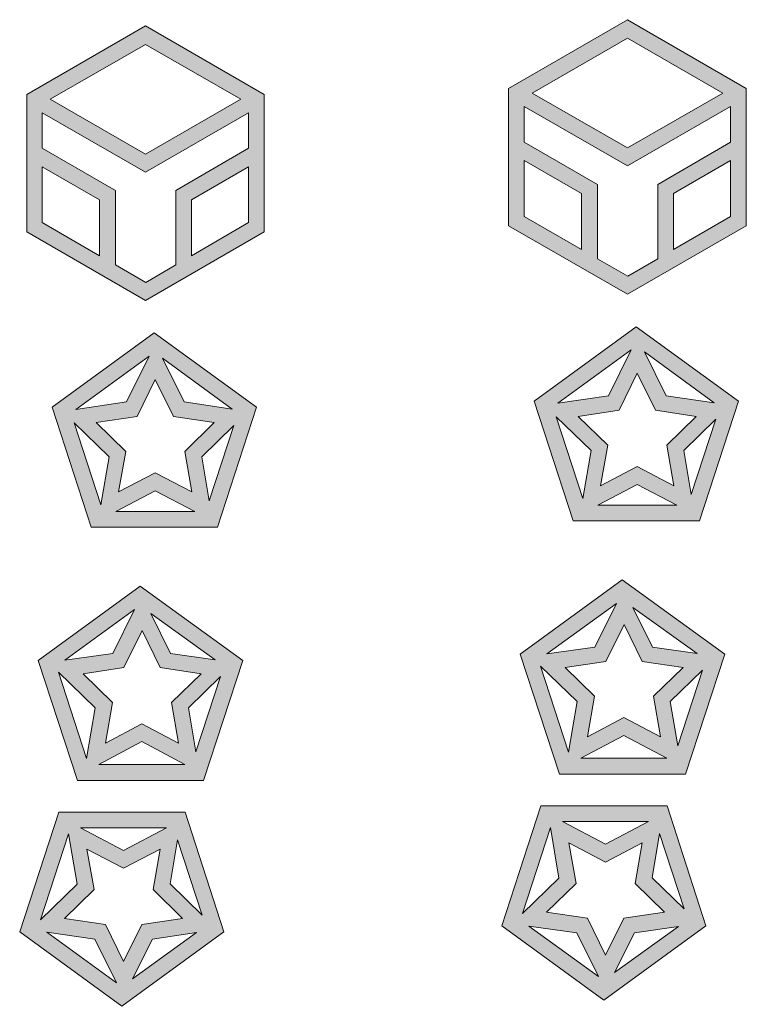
# Model space of a CAD drawing. Header units: millimetres. Extents: x -141 to 330, y -120 to 328.
# Drawn here: x -131 to -58.9, y -118.6 to -20.7 of the extents above; entities that cross this region are included whole.
import ezdxf

# ---------------------------------------------------------------- set-up
doc = ezdxf.new("R2010")
doc.units = ezdxf.units.MM
doc.header["$MEASUREMENT"] = 0
doc.layers.add('Layer 1', color=7, linetype='Continuous', lineweight=0)

msp = doc.modelspace()

# ---------------------------------------------------------------- hatches: boundary and pattern name
at = {"layer": 'Layer 1', "true_color": 0x231f20, "transparency": 33554687}
h = msp.add_hatch(color=250, dxfattribs=at)
h.dxf.hatch_style = 2
edge = h.paths.add_edge_path()
edge.add_spline(control_points=[(-113.982, -44.132), (-113.982, -44.132), (-113.982, -38.594), (-113.982, -38.594), (-113.982, -38.594), (-108.303, -35.313), (-108.303, -35.313), (-108.303, -35.313), (-108.303, -40.852), (-108.303, -40.852), (-108.303, -40.852), (-113.982, -44.132), (-113.982, -44.132)], knot_values=[0, 0, 0, 0, 1, 1, 1, 2, 2, 2, 3, 3, 3, 4, 4, 4, 4], degree=3, periodic=0)
edge = h.paths.add_edge_path()
edge.add_spline(control_points=[(-121.497, -45.05), (-121.497, -45.05), (-121.497, -37.677), (-121.497, -37.677), (-121.497, -37.677), (-128.764, -33.479), (-128.764, -33.479), (-128.764, -33.479), (-128.764, -29.951), (-128.764, -29.951), (-128.764, -29.951), (-118.533, -35.842), (-118.533, -35.842), (-118.533, -35.842), (-108.303, -29.951), (-108.303, -29.951), (-108.303, -29.951), (-108.303, -33.479), (-108.303, -33.479), (-108.303, -33.479), (-115.535, -37.677), (-115.535, -37.677), (-115.535, -37.677), (-115.535, -45.05), (-115.535, -45.05), (-115.535, -45.05), (-118.498, -46.778), (-118.498, -46.778), (-118.498, -46.778), (-121.497, -45.05), (-121.497, -45.05)], knot_values=[0, 0, 0, 0, 1, 1, 1, 2, 2, 2, 3, 3, 3, 4, 4, 4, 5, 5, 5, 6, 6, 6, 7, 7, 7, 8, 8, 8, 9, 9, 9, 10, 10, 10, 10], degree=3, periodic=0)
edge = h.paths.add_edge_path()
edge.add_spline(control_points=[(-128.764, -35.313), (-128.764, -35.313), (-123.084, -38.594), (-123.084, -38.594), (-123.084, -38.594), (-123.084, -44.132), (-123.084, -44.132), (-123.084, -44.132), (-128.764, -40.852), (-128.764, -40.852), (-128.764, -40.852), (-128.764, -35.313), (-128.764, -35.313)], knot_values=[0, 0, 0, 0, 1, 1, 1, 2, 2, 2, 3, 3, 3, 4, 4, 4, 4], degree=3, periodic=0)
edge = h.paths.add_edge_path()
edge.add_spline(control_points=[(-109.079, -28.61), (-109.079, -28.61), (-118.533, -34.043), (-118.533, -34.043), (-118.533, -34.043), (-127.988, -28.61), (-127.988, -28.61), (-127.988, -28.61), (-118.533, -23.177), (-118.533, -23.177), (-118.533, -23.177), (-109.079, -28.61), (-109.079, -28.61)], knot_values=[0, 0, 0, 0, 1, 1, 1, 2, 2, 2, 3, 3, 3, 4, 4, 4, 4], degree=3, periodic=0)
edge = h.paths.add_edge_path()
edge.add_spline(control_points=[(-118.533, -21.343), (-118.533, -21.343), (-130.316, -28.152), (-130.316, -28.152), (-130.316, -28.152), (-130.316, -41.769), (-130.316, -41.769), (-130.316, -41.769), (-118.533, -48.577), (-118.533, -48.577), (-118.533, -48.577), (-106.751, -41.769), (-106.751, -41.769), (-106.751, -41.769), (-106.751, -28.152), (-106.751, -28.152), (-106.751, -28.152), (-118.533, -21.343), (-118.533, -21.343)], knot_values=[0, 0, 0, 0, 1, 1, 1, 2, 2, 2, 3, 3, 3, 4, 4, 4, 5, 5, 5, 6, 6, 6, 6], degree=3, periodic=0)
h = msp.add_hatch(color=250, dxfattribs=at)
h.dxf.hatch_style = 2
edge = h.paths.add_edge_path()
edge.add_spline(control_points=[(-66.181, -43.515), (-66.181, -43.515), (-66.181, -37.976), (-66.181, -37.976), (-66.181, -37.976), (-60.501, -34.696), (-60.501, -34.696), (-60.501, -34.696), (-60.501, -40.234), (-60.501, -40.234), (-60.501, -40.234), (-66.181, -43.515), (-66.181, -43.515)], knot_values=[0, 0, 0, 0, 1, 1, 1, 2, 2, 2, 3, 3, 3, 4, 4, 4, 4], degree=3, periodic=0)
edge = h.paths.add_edge_path()
edge.add_spline(control_points=[(-73.695, -44.432), (-73.695, -44.432), (-73.695, -37.059), (-73.695, -37.059), (-73.695, -37.059), (-80.962, -32.861), (-80.962, -32.861), (-80.962, -32.861), (-80.962, -29.333), (-80.962, -29.333), (-80.962, -29.333), (-70.732, -35.225), (-70.732, -35.225), (-70.732, -35.225), (-60.501, -29.333), (-60.501, -29.333), (-60.501, -29.333), (-60.501, -32.861), (-60.501, -32.861), (-60.501, -32.861), (-67.733, -37.059), (-67.733, -37.059), (-67.733, -37.059), (-67.733, -44.432), (-67.733, -44.432), (-67.733, -44.432), (-70.697, -46.161), (-70.697, -46.161), (-70.697, -46.161), (-73.695, -44.432), (-73.695, -44.432)], knot_values=[0, 0, 0, 0, 1, 1, 1, 2, 2, 2, 3, 3, 3, 4, 4, 4, 5, 5, 5, 6, 6, 6, 7, 7, 7, 8, 8, 8, 9, 9, 9, 10, 10, 10, 10], degree=3, periodic=0)
edge = h.paths.add_edge_path()
edge.add_spline(control_points=[(-80.962, -34.696), (-80.962, -34.696), (-75.283, -37.976), (-75.283, -37.976), (-75.283, -37.976), (-75.283, -43.515), (-75.283, -43.515), (-75.283, -43.515), (-80.962, -40.234), (-80.962, -40.234), (-80.962, -40.234), (-80.962, -34.696), (-80.962, -34.696)], knot_values=[0, 0, 0, 0, 1, 1, 1, 2, 2, 2, 3, 3, 3, 4, 4, 4, 4], degree=3, periodic=0)
edge = h.paths.add_edge_path()
edge.add_spline(control_points=[(-61.277, -27.993), (-61.277, -27.993), (-70.732, -33.426), (-70.732, -33.426), (-70.732, -33.426), (-80.186, -27.993), (-80.186, -27.993), (-80.186, -27.993), (-70.732, -22.56), (-70.732, -22.56), (-70.732, -22.56), (-61.277, -27.993), (-61.277, -27.993)], knot_values=[0, 0, 0, 0, 1, 1, 1, 2, 2, 2, 3, 3, 3, 4, 4, 4, 4], degree=3, periodic=0)
edge = h.paths.add_edge_path()
edge.add_spline(control_points=[(-70.732, -20.726), (-70.732, -20.726), (-82.515, -27.534), (-82.515, -27.534), (-82.515, -27.534), (-82.515, -41.151), (-82.515, -41.151), (-82.515, -41.151), (-70.732, -47.96), (-70.732, -47.96), (-70.732, -47.96), (-58.949, -41.151), (-58.949, -41.151), (-58.949, -41.151), (-58.949, -27.534), (-58.949, -27.534), (-58.949, -27.534), (-70.732, -20.726), (-70.732, -20.726)], knot_values=[0, 0, 0, 0, 1, 1, 1, 2, 2, 2, 3, 3, 3, 4, 4, 4, 5, 5, 5, 6, 6, 6, 6], degree=3, periodic=0)
h = msp.add_hatch(color=250, dxfattribs=at)
h.dxf.hatch_style = 2
edge = h.paths.add_edge_path()
edge.add_spline(control_points=[(-112.201, -68.439), (-112.201, -68.439), (-112.942, -64.064), (-112.942, -64.064), (-112.942, -64.064), (-109.767, -60.96), (-109.767, -60.96), (-109.767, -60.96), (-112.201, -68.439), (-112.201, -68.439)], knot_values=[0, 0, 0, 0, 1, 1, 1, 2, 2, 2, 3, 3, 3, 3], degree=3, periodic=0)
edge = h.paths.add_edge_path()
edge.add_spline(control_points=[(-125.606, -60.713), (-125.606, -60.713), (-122.149, -64.064), (-122.149, -64.064), (-122.149, -64.064), (-122.961, -68.827), (-122.961, -68.827), (-122.961, -68.827), (-125.606, -60.713), (-125.606, -60.713)], knot_values=[0, 0, 0, 0, 1, 1, 1, 2, 2, 2, 3, 3, 3, 3], degree=3, periodic=0)
edge = h.paths.add_edge_path()
edge.add_spline(control_points=[(-114.706, -58.632), (-114.706, -58.632), (-116.858, -54.292), (-116.858, -54.292), (-116.858, -54.292), (-109.943, -59.337), (-109.943, -59.337), (-109.943, -59.337), (-114.706, -58.632), (-114.706, -58.632)], knot_values=[0, 0, 0, 0, 1, 1, 1, 2, 2, 2, 3, 3, 3, 3], degree=3, periodic=0)
edge = h.paths.add_edge_path()
edge.add_spline(control_points=[(-125.43, -59.372), (-125.43, -59.372), (-118.163, -54.081), (-118.163, -54.081), (-118.163, -54.081), (-120.421, -58.632), (-120.421, -58.632), (-120.421, -58.632), (-125.43, -59.372), (-125.43, -59.372)], knot_values=[0, 0, 0, 0, 1, 1, 1, 2, 2, 2, 3, 3, 3, 3], degree=3, periodic=0)
edge = h.paths.add_edge_path()
edge.add_spline(control_points=[(-113.647, -69.497), (-113.647, -69.497), (-121.479, -69.497), (-121.479, -69.497), (-121.479, -69.497), (-117.563, -67.451), (-117.563, -67.451), (-117.563, -67.451), (-113.647, -69.497), (-113.647, -69.497)], knot_values=[0, 0, 0, 0, 1, 1, 1, 2, 2, 2, 3, 3, 3, 3], degree=3, periodic=0)
edge = h.paths.add_edge_path()
edge.add_spline(control_points=[(-113.93, -67.557), (-113.93, -67.557), (-117.563, -65.652), (-117.563, -65.652), (-117.563, -65.652), (-121.197, -67.557), (-121.197, -67.557), (-121.197, -67.557), (-120.491, -63.535), (-120.491, -63.535), (-120.491, -63.535), (-123.419, -60.678), (-123.419, -60.678), (-123.419, -60.678), (-119.362, -60.078), (-119.362, -60.078), (-119.362, -60.078), (-117.563, -56.409), (-117.563, -56.409), (-117.563, -56.409), (-115.764, -60.078), (-115.764, -60.078), (-115.764, -60.078), (-111.707, -60.678), (-111.707, -60.678), (-111.707, -60.678), (-114.635, -63.535), (-114.635, -63.535), (-114.635, -63.535), (-113.93, -67.557), (-113.93, -67.557)], knot_values=[0, 0, 0, 0, 1, 1, 1, 2, 2, 2, 3, 3, 3, 4, 4, 4, 5, 5, 5, 6, 6, 6, 7, 7, 7, 8, 8, 8, 9, 9, 9, 10, 10, 10, 10], degree=3, periodic=0)
edge = h.paths.add_edge_path()
edge.add_spline(control_points=[(-117.669, -51.788), (-117.669, -51.788), (-127.794, -59.161), (-127.794, -59.161), (-127.794, -59.161), (-123.913, -71.049), (-123.913, -71.049), (-123.913, -71.049), (-111.39, -71.049), (-111.39, -71.049), (-111.39, -71.049), (-107.509, -59.161), (-107.509, -59.161), (-107.509, -59.161), (-117.669, -51.788), (-117.669, -51.788)], knot_values=[0, 0, 0, 0, 1, 1, 1, 2, 2, 2, 3, 3, 3, 4, 4, 4, 5, 5, 5, 5], degree=3, periodic=0)
h = msp.add_hatch(color=250, dxfattribs=at)
h.dxf.hatch_style = 2
edge = h.paths.add_edge_path()
edge.add_spline(control_points=[(-64.4, -67.821), (-64.4, -67.821), (-65.14, -63.447), (-65.14, -63.447), (-65.14, -63.447), (-61.965, -60.343), (-61.965, -60.343), (-61.965, -60.343), (-64.4, -67.821), (-64.4, -67.821)], knot_values=[0, 0, 0, 0, 1, 1, 1, 2, 2, 2, 3, 3, 3, 3], degree=3, periodic=0)
edge = h.paths.add_edge_path()
edge.add_spline(control_points=[(-77.805, -60.096), (-77.805, -60.096), (-74.348, -63.447), (-74.348, -63.447), (-74.348, -63.447), (-75.159, -68.21), (-75.159, -68.21), (-75.159, -68.21), (-77.805, -60.096), (-77.805, -60.096)], knot_values=[0, 0, 0, 0, 1, 1, 1, 2, 2, 2, 3, 3, 3, 3], degree=3, periodic=0)
edge = h.paths.add_edge_path()
edge.add_spline(control_points=[(-66.904, -58.014), (-66.904, -58.014), (-69.056, -53.675), (-69.056, -53.675), (-69.056, -53.675), (-62.142, -58.72), (-62.142, -58.72), (-62.142, -58.72), (-66.904, -58.014), (-66.904, -58.014)], knot_values=[0, 0, 0, 0, 1, 1, 1, 2, 2, 2, 3, 3, 3, 3], degree=3, periodic=0)
edge = h.paths.add_edge_path()
edge.add_spline(control_points=[(-77.629, -58.755), (-77.629, -58.755), (-70.361, -53.463), (-70.361, -53.463), (-70.361, -53.463), (-72.619, -58.014), (-72.619, -58.014), (-72.619, -58.014), (-77.629, -58.755), (-77.629, -58.755)], knot_values=[0, 0, 0, 0, 1, 1, 1, 2, 2, 2, 3, 3, 3, 3], degree=3, periodic=0)
edge = h.paths.add_edge_path()
edge.add_spline(control_points=[(-65.846, -68.88), (-65.846, -68.88), (-73.678, -68.88), (-73.678, -68.88), (-73.678, -68.88), (-69.762, -66.834), (-69.762, -66.834), (-69.762, -66.834), (-65.846, -68.88), (-65.846, -68.88)], knot_values=[0, 0, 0, 0, 1, 1, 1, 2, 2, 2, 3, 3, 3, 3], degree=3, periodic=0)
edge = h.paths.add_edge_path()
edge.add_spline(control_points=[(-66.128, -66.94), (-66.128, -66.94), (-69.762, -65.035), (-69.762, -65.035), (-69.762, -65.035), (-73.395, -66.94), (-73.395, -66.94), (-73.395, -66.94), (-72.69, -62.918), (-72.69, -62.918), (-72.69, -62.918), (-75.618, -60.06), (-75.618, -60.06), (-75.618, -60.06), (-71.561, -59.461), (-71.561, -59.461), (-71.561, -59.461), (-69.762, -55.792), (-69.762, -55.792), (-69.762, -55.792), (-67.963, -59.461), (-67.963, -59.461), (-67.963, -59.461), (-63.906, -60.06), (-63.906, -60.06), (-63.906, -60.06), (-66.834, -62.918), (-66.834, -62.918), (-66.834, -62.918), (-66.128, -66.94), (-66.128, -66.94)], knot_values=[0, 0, 0, 0, 1, 1, 1, 2, 2, 2, 3, 3, 3, 4, 4, 4, 5, 5, 5, 6, 6, 6, 7, 7, 7, 8, 8, 8, 9, 9, 9, 10, 10, 10, 10], degree=3, periodic=0)
edge = h.paths.add_edge_path()
edge.add_spline(control_points=[(-69.868, -51.17), (-69.868, -51.17), (-79.992, -58.543), (-79.992, -58.543), (-79.992, -58.543), (-76.112, -70.432), (-76.112, -70.432), (-76.112, -70.432), (-63.588, -70.432), (-63.588, -70.432), (-63.588, -70.432), (-59.708, -58.543), (-59.708, -58.543), (-59.708, -58.543), (-69.868, -51.17), (-69.868, -51.17)], knot_values=[0, 0, 0, 0, 1, 1, 1, 2, 2, 2, 3, 3, 3, 4, 4, 4, 5, 5, 5, 5], degree=3, periodic=0)
h = msp.add_hatch(color=250, dxfattribs=at)
h.dxf.hatch_style = 2
edge = h.paths.add_edge_path()
edge.add_spline(control_points=[(-65.74, -92.728), (-65.74, -92.728), (-66.481, -88.353), (-66.481, -88.353), (-66.481, -88.353), (-63.306, -85.249), (-63.306, -85.249), (-63.306, -85.249), (-65.74, -92.728), (-65.74, -92.728)], knot_values=[0, 0, 0, 0, 1, 1, 1, 2, 2, 2, 3, 3, 3, 3], degree=3, periodic=0)
edge = h.paths.add_edge_path()
edge.add_spline(control_points=[(-79.357, -84.825), (-79.357, -84.825), (-75.724, -88.353), (-75.724, -88.353), (-75.724, -88.353), (-76.57, -93.363), (-76.57, -93.363), (-76.57, -93.363), (-79.357, -84.825), (-79.357, -84.825)], knot_values=[0, 0, 0, 0, 1, 1, 1, 2, 2, 2, 3, 3, 3, 3], degree=3, periodic=0)
edge = h.paths.add_edge_path()
edge.add_spline(control_points=[(-68.245, -82.956), (-68.245, -82.956), (-70.185, -79.005), (-70.185, -79.005), (-70.185, -79.005), (-63.835, -83.591), (-63.835, -83.591), (-63.835, -83.591), (-68.245, -82.956), (-68.245, -82.956)], knot_values=[0, 0, 0, 0, 1, 1, 1, 2, 2, 2, 3, 3, 3, 3], degree=3, periodic=0)
edge = h.paths.add_edge_path()
edge.add_spline(control_points=[(-78.722, -83.626), (-78.722, -83.626), (-71.808, -78.617), (-71.808, -78.617), (-71.808, -78.617), (-73.96, -82.956), (-73.96, -82.956), (-73.96, -82.956), (-78.722, -83.626), (-78.722, -83.626)], knot_values=[0, 0, 0, 0, 1, 1, 1, 2, 2, 2, 3, 3, 3, 3], degree=3, periodic=0)
edge = h.paths.add_edge_path()
edge.add_spline(control_points=[(-66.834, -93.962), (-66.834, -93.962), (-75.371, -93.962), (-75.371, -93.962), (-75.371, -93.962), (-71.102, -91.705), (-71.102, -91.705), (-71.102, -91.705), (-66.834, -93.962), (-66.834, -93.962)], knot_values=[0, 0, 0, 0, 1, 1, 1, 2, 2, 2, 3, 3, 3, 3], degree=3, periodic=0)
edge = h.paths.add_edge_path()
edge.add_spline(control_points=[(-67.469, -91.846), (-67.469, -91.846), (-71.102, -89.941), (-71.102, -89.941), (-71.102, -89.941), (-74.701, -91.846), (-74.701, -91.846), (-74.701, -91.846), (-73.995, -87.824), (-73.995, -87.824), (-73.995, -87.824), (-76.923, -84.966), (-76.923, -84.966), (-76.923, -84.966), (-72.866, -84.367), (-72.866, -84.367), (-72.866, -84.367), (-71.067, -80.698), (-71.067, -80.698), (-71.067, -80.698), (-69.268, -84.367), (-69.268, -84.367), (-69.268, -84.367), (-65.211, -84.966), (-65.211, -84.966), (-65.211, -84.966), (-68.139, -87.824), (-68.139, -87.824), (-68.139, -87.824), (-67.469, -91.846), (-67.469, -91.846)], knot_values=[0, 0, 0, 0, 1, 1, 1, 2, 2, 2, 3, 3, 3, 4, 4, 4, 5, 5, 5, 6, 6, 6, 7, 7, 7, 8, 8, 8, 9, 9, 9, 10, 10, 10, 10], degree=3, periodic=0)
edge = h.paths.add_edge_path()
edge.add_spline(control_points=[(-71.243, -76.288), (-71.243, -76.288), (-81.368, -83.661), (-81.368, -83.661), (-81.368, -83.661), (-77.488, -95.55), (-77.488, -95.55), (-77.488, -95.55), (-64.964, -95.55), (-64.964, -95.55), (-64.964, -95.55), (-61.083, -83.661), (-61.083, -83.661), (-61.083, -83.661), (-71.243, -76.288), (-71.243, -76.288)], knot_values=[0, 0, 0, 0, 1, 1, 1, 2, 2, 2, 3, 3, 3, 4, 4, 4, 5, 5, 5, 5], degree=3, periodic=0)
h = msp.add_hatch(color=250, dxfattribs=at)
h.dxf.hatch_style = 2
edge = h.paths.add_edge_path()
edge.add_spline(control_points=[(-113.542, -93.345), (-113.542, -93.345), (-114.282, -88.971), (-114.282, -88.971), (-114.282, -88.971), (-111.107, -85.866), (-111.107, -85.866), (-111.107, -85.866), (-113.542, -93.345), (-113.542, -93.345)], knot_values=[0, 0, 0, 0, 1, 1, 1, 2, 2, 2, 3, 3, 3, 3], degree=3, periodic=0)
edge = h.paths.add_edge_path()
edge.add_spline(control_points=[(-127.159, -85.443), (-127.159, -85.443), (-123.525, -88.971), (-123.525, -88.971), (-123.525, -88.971), (-124.372, -93.98), (-124.372, -93.98), (-124.372, -93.98), (-127.159, -85.443), (-127.159, -85.443)], knot_values=[0, 0, 0, 0, 1, 1, 1, 2, 2, 2, 3, 3, 3, 3], degree=3, periodic=0)
edge = h.paths.add_edge_path()
edge.add_spline(control_points=[(-116.046, -83.573), (-116.046, -83.573), (-117.987, -79.622), (-117.987, -79.622), (-117.987, -79.622), (-111.637, -84.208), (-111.637, -84.208), (-111.637, -84.208), (-116.046, -83.573), (-116.046, -83.573)], knot_values=[0, 0, 0, 0, 1, 1, 1, 2, 2, 2, 3, 3, 3, 3], degree=3, periodic=0)
edge = h.paths.add_edge_path()
edge.add_spline(control_points=[(-126.524, -84.243), (-126.524, -84.243), (-119.609, -79.234), (-119.609, -79.234), (-119.609, -79.234), (-121.761, -83.573), (-121.761, -83.573), (-121.761, -83.573), (-126.524, -84.243), (-126.524, -84.243)], knot_values=[0, 0, 0, 0, 1, 1, 1, 2, 2, 2, 3, 3, 3, 3], degree=3, periodic=0)
edge = h.paths.add_edge_path()
edge.add_spline(control_points=[(-114.635, -94.58), (-114.635, -94.58), (-123.172, -94.58), (-123.172, -94.58), (-123.172, -94.58), (-118.904, -92.322), (-118.904, -92.322), (-118.904, -92.322), (-114.635, -94.58), (-114.635, -94.58)], knot_values=[0, 0, 0, 0, 1, 1, 1, 2, 2, 2, 3, 3, 3, 3], degree=3, periodic=0)
edge = h.paths.add_edge_path()
edge.add_spline(control_points=[(-115.27, -92.463), (-115.27, -92.463), (-118.904, -90.558), (-118.904, -90.558), (-118.904, -90.558), (-122.502, -92.463), (-122.502, -92.463), (-122.502, -92.463), (-121.796, -88.441), (-121.796, -88.441), (-121.796, -88.441), (-124.725, -85.584), (-124.725, -85.584), (-124.725, -85.584), (-120.668, -84.984), (-120.668, -84.984), (-120.668, -84.984), (-118.868, -81.315), (-118.868, -81.315), (-118.868, -81.315), (-117.069, -84.984), (-117.069, -84.984), (-117.069, -84.984), (-113.012, -85.584), (-113.012, -85.584), (-113.012, -85.584), (-115.94, -88.441), (-115.94, -88.441), (-115.94, -88.441), (-115.27, -92.463), (-115.27, -92.463)], knot_values=[0, 0, 0, 0, 1, 1, 1, 2, 2, 2, 3, 3, 3, 4, 4, 4, 5, 5, 5, 6, 6, 6, 7, 7, 7, 8, 8, 8, 9, 9, 9, 10, 10, 10, 10], degree=3, periodic=0)
edge = h.paths.add_edge_path()
edge.add_spline(control_points=[(-119.045, -76.906), (-119.045, -76.906), (-129.17, -84.279), (-129.17, -84.279), (-129.17, -84.279), (-125.289, -96.167), (-125.289, -96.167), (-125.289, -96.167), (-112.765, -96.167), (-112.765, -96.167), (-112.765, -96.167), (-108.885, -84.279), (-108.885, -84.279), (-108.885, -84.279), (-119.045, -76.906), (-119.045, -76.906)], knot_values=[0, 0, 0, 0, 1, 1, 1, 2, 2, 2, 3, 3, 3, 4, 4, 4, 5, 5, 5, 5], degree=3, periodic=0)
h = msp.add_hatch(color=250, dxfattribs=at)
h.dxf.hatch_style = 2
edge = h.paths.add_edge_path()
edge.add_spline(control_points=[(-78.37, -100.841), (-78.37, -100.841), (-77.523, -105.851), (-77.523, -105.851), (-77.523, -105.851), (-81.156, -109.379), (-81.156, -109.379), (-81.156, -109.379), (-78.37, -100.841), (-78.37, -100.841)], knot_values=[0, 0, 0, 0, 1, 1, 1, 2, 2, 2, 3, 3, 3, 3], degree=3, periodic=0)
edge = h.paths.add_edge_path()
edge.add_spline(control_points=[(-65.105, -108.92), (-65.105, -108.92), (-68.28, -105.816), (-68.28, -105.816), (-68.28, -105.816), (-67.539, -101.441), (-67.539, -101.441), (-67.539, -101.441), (-65.105, -108.92), (-65.105, -108.92)], knot_values=[0, 0, 0, 0, 1, 1, 1, 2, 2, 2, 3, 3, 3, 3], degree=3, periodic=0)
edge = h.paths.add_edge_path()
edge.add_spline(control_points=[(-70.044, -111.284), (-70.044, -111.284), (-65.67, -110.649), (-65.67, -110.649), (-65.67, -110.649), (-72.02, -115.235), (-72.02, -115.235), (-72.02, -115.235), (-70.044, -111.284), (-70.044, -111.284)], knot_values=[0, 0, 0, 0, 1, 1, 1, 2, 2, 2, 3, 3, 3, 3], degree=3, periodic=0)
edge = h.paths.add_edge_path()
edge.add_spline(control_points=[(-75.759, -111.284), (-75.759, -111.284), (-73.607, -115.623), (-73.607, -115.623), (-73.607, -115.623), (-80.521, -110.613), (-80.521, -110.613), (-80.521, -110.613), (-75.759, -111.284), (-75.759, -111.284)], knot_values=[0, 0, 0, 0, 1, 1, 1, 2, 2, 2, 3, 3, 3, 3], degree=3, periodic=0)
edge = h.paths.add_edge_path()
edge.add_spline(control_points=[(-77.17, -100.242), (-77.17, -100.242), (-68.633, -100.242), (-68.633, -100.242), (-68.633, -100.242), (-72.901, -102.5), (-72.901, -102.5), (-72.901, -102.5), (-77.17, -100.242), (-77.17, -100.242)], knot_values=[0, 0, 0, 0, 1, 1, 1, 2, 2, 2, 3, 3, 3, 3], degree=3, periodic=0)
edge = h.paths.add_edge_path()
edge.add_spline(control_points=[(-76.535, -102.358), (-76.535, -102.358), (-72.902, -104.263), (-72.902, -104.263), (-72.902, -104.263), (-69.268, -102.358), (-69.268, -102.358), (-69.268, -102.358), (-69.973, -106.38), (-69.973, -106.38), (-69.973, -106.38), (-67.045, -109.238), (-67.045, -109.238), (-67.045, -109.238), (-71.102, -109.837), (-71.102, -109.837), (-71.102, -109.837), (-72.902, -113.506), (-72.902, -113.506), (-72.902, -113.506), (-74.701, -109.837), (-74.701, -109.837), (-74.701, -109.837), (-78.758, -109.238), (-78.758, -109.238), (-78.758, -109.238), (-75.83, -106.38), (-75.83, -106.38), (-75.83, -106.38), (-76.535, -102.358), (-76.535, -102.358)], knot_values=[0, 0, 0, 0, 1, 1, 1, 2, 2, 2, 3, 3, 3, 4, 4, 4, 5, 5, 5, 6, 6, 6, 7, 7, 7, 8, 8, 8, 9, 9, 9, 10, 10, 10, 10], degree=3, periodic=0)
edge = h.paths.add_edge_path()
edge.add_spline(control_points=[(-66.798, -98.69), (-66.798, -98.69), (-79.322, -98.69), (-79.322, -98.69), (-79.322, -98.69), (-83.203, -110.578), (-83.203, -110.578), (-83.203, -110.578), (-73.078, -117.951), (-73.078, -117.951), (-73.078, -117.951), (-62.953, -110.578), (-62.953, -110.578), (-62.953, -110.578), (-66.798, -98.69), (-66.798, -98.69)], knot_values=[0, 0, 0, 0, 1, 1, 1, 2, 2, 2, 3, 3, 3, 4, 4, 4, 5, 5, 5, 5], degree=3, periodic=0)
h = msp.add_hatch(color=250, dxfattribs=at)
h.dxf.hatch_style = 2
edge = h.paths.add_edge_path()
edge.add_spline(control_points=[(-126.171, -101.459), (-126.171, -101.459), (-125.324, -106.468), (-125.324, -106.468), (-125.324, -106.468), (-128.958, -109.996), (-128.958, -109.996), (-128.958, -109.996), (-126.171, -101.459), (-126.171, -101.459)], knot_values=[0, 0, 0, 0, 1, 1, 1, 2, 2, 2, 3, 3, 3, 3], degree=3, periodic=0)
edge = h.paths.add_edge_path()
edge.add_spline(control_points=[(-112.906, -109.537), (-112.906, -109.537), (-116.081, -106.433), (-116.081, -106.433), (-116.081, -106.433), (-115.341, -102.059), (-115.341, -102.059), (-115.341, -102.059), (-112.906, -109.537), (-112.906, -109.537)], knot_values=[0, 0, 0, 0, 1, 1, 1, 2, 2, 2, 3, 3, 3, 3], degree=3, periodic=0)
edge = h.paths.add_edge_path()
edge.add_spline(control_points=[(-117.845, -111.901), (-117.845, -111.901), (-113.471, -111.266), (-113.471, -111.266), (-113.471, -111.266), (-119.821, -115.852), (-119.821, -115.852), (-119.821, -115.852), (-117.845, -111.901), (-117.845, -111.901)], knot_values=[0, 0, 0, 0, 1, 1, 1, 2, 2, 2, 3, 3, 3, 3], degree=3, periodic=0)
edge = h.paths.add_edge_path()
edge.add_spline(control_points=[(-123.56, -111.901), (-123.56, -111.901), (-121.408, -116.24), (-121.408, -116.24), (-121.408, -116.24), (-128.323, -111.231), (-128.323, -111.231), (-128.323, -111.231), (-123.56, -111.901), (-123.56, -111.901)], knot_values=[0, 0, 0, 0, 1, 1, 1, 2, 2, 2, 3, 3, 3, 3], degree=3, periodic=0)
edge = h.paths.add_edge_path()
edge.add_spline(control_points=[(-124.971, -100.859), (-124.971, -100.859), (-116.434, -100.859), (-116.434, -100.859), (-116.434, -100.859), (-120.703, -103.117), (-120.703, -103.117), (-120.703, -103.117), (-124.971, -100.859), (-124.971, -100.859)], knot_values=[0, 0, 0, 0, 1, 1, 1, 2, 2, 2, 3, 3, 3, 3], degree=3, periodic=0)
edge = h.paths.add_edge_path()
edge.add_spline(control_points=[(-124.336, -102.976), (-124.336, -102.976), (-120.703, -104.881), (-120.703, -104.881), (-120.703, -104.881), (-117.069, -102.976), (-117.069, -102.976), (-117.069, -102.976), (-117.775, -106.997), (-117.775, -106.997), (-117.775, -106.997), (-114.847, -109.855), (-114.847, -109.855), (-114.847, -109.855), (-118.904, -110.455), (-118.904, -110.455), (-118.904, -110.455), (-120.703, -114.124), (-120.703, -114.124), (-120.703, -114.124), (-122.502, -110.455), (-122.502, -110.455), (-122.502, -110.455), (-126.559, -109.855), (-126.559, -109.855), (-126.559, -109.855), (-123.631, -106.997), (-123.631, -106.997), (-123.631, -106.997), (-124.336, -102.976), (-124.336, -102.976)], knot_values=[0, 0, 0, 0, 1, 1, 1, 2, 2, 2, 3, 3, 3, 4, 4, 4, 5, 5, 5, 6, 6, 6, 7, 7, 7, 8, 8, 8, 9, 9, 9, 10, 10, 10, 10], degree=3, periodic=0)
edge = h.paths.add_edge_path()
edge.add_spline(control_points=[(-114.6, -99.307), (-114.6, -99.307), (-127.123, -99.307), (-127.123, -99.307), (-127.123, -99.307), (-131.004, -111.196), (-131.004, -111.196), (-131.004, -111.196), (-120.879, -118.569), (-120.879, -118.569), (-120.879, -118.569), (-110.755, -111.196), (-110.755, -111.196), (-110.755, -111.196), (-114.6, -99.307), (-114.6, -99.307)], knot_values=[0, 0, 0, 0, 1, 1, 1, 2, 2, 2, 3, 3, 3, 4, 4, 4, 5, 5, 5, 5], degree=3, periodic=0)

# ---------------------------------------------------------------- linework, layer by layer
at = {"layer": 'Layer 1'}
for points, knots in [([(-118.533, -21.343), (-118.533, -21.343), (-130.316, -28.152), (-130.316, -28.152), (-130.316, -28.152), (-130.316, -41.769), (-130.316, -41.769), (-130.316, -41.769), (-118.533, -48.577), (-118.533, -48.577), (-118.533, -48.577), (-106.751, -41.769), (-106.751, -41.769), (-106.751, -41.769), (-106.751, -28.152), (-106.751, -28.152), (-106.751, -28.152), (-118.533, -21.343), (-118.533, -21.343)], [0, 0, 0, 0, 1, 1, 1, 2, 2, 2, 3, 3, 3, 4, 4, 4, 5, 5, 5, 6, 6, 6, 6]), ([(-70.732, -20.726), (-70.732, -20.726), (-82.515, -27.534), (-82.515, -27.534), (-82.515, -27.534), (-82.515, -41.151), (-82.515, -41.151), (-82.515, -41.151), (-70.732, -47.96), (-70.732, -47.96), (-70.732, -47.96), (-58.949, -41.151), (-58.949, -41.151), (-58.949, -41.151), (-58.949, -27.534), (-58.949, -27.534), (-58.949, -27.534), (-70.732, -20.726), (-70.732, -20.726)], [0, 0, 0, 0, 1, 1, 1, 2, 2, 2, 3, 3, 3, 4, 4, 4, 5, 5, 5, 6, 6, 6, 6]), ([(-109.079, -28.61), (-109.079, -28.61), (-118.533, -34.043), (-118.533, -34.043), (-118.533, -34.043), (-127.988, -28.61), (-127.988, -28.61), (-127.988, -28.61), (-118.533, -23.177), (-118.533, -23.177), (-118.533, -23.177), (-109.079, -28.61), (-109.079, -28.61)], [0, 0, 0, 0, 1, 1, 1, 2, 2, 2, 3, 3, 3, 4, 4, 4, 4]), ([(-61.277, -27.993), (-61.277, -27.993), (-70.732, -33.426), (-70.732, -33.426), (-70.732, -33.426), (-80.186, -27.993), (-80.186, -27.993), (-80.186, -27.993), (-70.732, -22.56), (-70.732, -22.56), (-70.732, -22.56), (-61.277, -27.993), (-61.277, -27.993)], [0, 0, 0, 0, 1, 1, 1, 2, 2, 2, 3, 3, 3, 4, 4, 4, 4]), ([(-73.695, -44.432), (-73.695, -44.432), (-73.695, -37.059), (-73.695, -37.059), (-73.695, -37.059), (-80.962, -32.861), (-80.962, -32.861), (-80.962, -32.861), (-80.962, -29.333), (-80.962, -29.333), (-80.962, -29.333), (-70.732, -35.225), (-70.732, -35.225), (-70.732, -35.225), (-60.501, -29.333), (-60.501, -29.333), (-60.501, -29.333), (-60.501, -32.861), (-60.501, -32.861), (-60.501, -32.861), (-67.733, -37.059), (-67.733, -37.059), (-67.733, -37.059), (-67.733, -44.432), (-67.733, -44.432), (-67.733, -44.432), (-70.697, -46.161), (-70.697, -46.161), (-70.697, -46.161), (-73.695, -44.432), (-73.695, -44.432)], [0, 0, 0, 0, 1, 1, 1, 2, 2, 2, 3, 3, 3, 4, 4, 4, 5, 5, 5, 6, 6, 6, 7, 7, 7, 8, 8, 8, 9, 9, 9, 10, 10, 10, 10]), ([(-121.497, -45.05), (-121.497, -45.05), (-121.497, -37.677), (-121.497, -37.677), (-121.497, -37.677), (-128.764, -33.479), (-128.764, -33.479), (-128.764, -33.479), (-128.764, -29.951), (-128.764, -29.951), (-128.764, -29.951), (-118.533, -35.842), (-118.533, -35.842), (-118.533, -35.842), (-108.303, -29.951), (-108.303, -29.951), (-108.303, -29.951), (-108.303, -33.479), (-108.303, -33.479), (-108.303, -33.479), (-115.535, -37.677), (-115.535, -37.677), (-115.535, -37.677), (-115.535, -45.05), (-115.535, -45.05), (-115.535, -45.05), (-118.498, -46.778), (-118.498, -46.778), (-118.498, -46.778), (-121.497, -45.05), (-121.497, -45.05)], [0, 0, 0, 0, 1, 1, 1, 2, 2, 2, 3, 3, 3, 4, 4, 4, 5, 5, 5, 6, 6, 6, 7, 7, 7, 8, 8, 8, 9, 9, 9, 10, 10, 10, 10]), ([(-80.962, -34.696), (-80.962, -34.696), (-75.283, -37.976), (-75.283, -37.976), (-75.283, -37.976), (-75.283, -43.515), (-75.283, -43.515), (-75.283, -43.515), (-80.962, -40.234), (-80.962, -40.234), (-80.962, -40.234), (-80.962, -34.696), (-80.962, -34.696)], [0, 0, 0, 0, 1, 1, 1, 2, 2, 2, 3, 3, 3, 4, 4, 4, 4]), ([(-66.181, -43.515), (-66.181, -43.515), (-66.181, -37.976), (-66.181, -37.976), (-66.181, -37.976), (-60.501, -34.696), (-60.501, -34.696), (-60.501, -34.696), (-60.501, -40.234), (-60.501, -40.234), (-60.501, -40.234), (-66.181, -43.515), (-66.181, -43.515)], [0, 0, 0, 0, 1, 1, 1, 2, 2, 2, 3, 3, 3, 4, 4, 4, 4]), ([(-128.764, -35.313), (-128.764, -35.313), (-123.084, -38.594), (-123.084, -38.594), (-123.084, -38.594), (-123.084, -44.132), (-123.084, -44.132), (-123.084, -44.132), (-128.764, -40.852), (-128.764, -40.852), (-128.764, -40.852), (-128.764, -35.313), (-128.764, -35.313)], [0, 0, 0, 0, 1, 1, 1, 2, 2, 2, 3, 3, 3, 4, 4, 4, 4]), ([(-113.982, -44.132), (-113.982, -44.132), (-113.982, -38.594), (-113.982, -38.594), (-113.982, -38.594), (-108.303, -35.313), (-108.303, -35.313), (-108.303, -35.313), (-108.303, -40.852), (-108.303, -40.852), (-108.303, -40.852), (-113.982, -44.132), (-113.982, -44.132)], [0, 0, 0, 0, 1, 1, 1, 2, 2, 2, 3, 3, 3, 4, 4, 4, 4]), ([(-117.669, -51.788), (-117.669, -51.788), (-127.794, -59.161), (-127.794, -59.161), (-127.794, -59.161), (-123.913, -71.049), (-123.913, -71.049), (-123.913, -71.049), (-111.39, -71.049), (-111.39, -71.049), (-111.39, -71.049), (-107.509, -59.161), (-107.509, -59.161), (-107.509, -59.161), (-117.669, -51.788), (-117.669, -51.788)], [0, 0, 0, 0, 1, 1, 1, 2, 2, 2, 3, 3, 3, 4, 4, 4, 5, 5, 5, 5]), ([(-69.868, -51.17), (-69.868, -51.17), (-79.992, -58.543), (-79.992, -58.543), (-79.992, -58.543), (-76.112, -70.432), (-76.112, -70.432), (-76.112, -70.432), (-63.588, -70.432), (-63.588, -70.432), (-63.588, -70.432), (-59.708, -58.543), (-59.708, -58.543), (-59.708, -58.543), (-69.868, -51.17), (-69.868, -51.17)], [0, 0, 0, 0, 1, 1, 1, 2, 2, 2, 3, 3, 3, 4, 4, 4, 5, 5, 5, 5]), ([(-77.629, -58.755), (-77.629, -58.755), (-70.361, -53.463), (-70.361, -53.463), (-70.361, -53.463), (-72.619, -58.014), (-72.619, -58.014), (-72.619, -58.014), (-77.629, -58.755), (-77.629, -58.755)], [0, 0, 0, 0, 1, 1, 1, 2, 2, 2, 3, 3, 3, 3]), ([(-66.904, -58.014), (-66.904, -58.014), (-69.056, -53.675), (-69.056, -53.675), (-69.056, -53.675), (-62.142, -58.72), (-62.142, -58.72), (-62.142, -58.72), (-66.904, -58.014), (-66.904, -58.014)], [0, 0, 0, 0, 1, 1, 1, 2, 2, 2, 3, 3, 3, 3]), ([(-125.43, -59.372), (-125.43, -59.372), (-118.163, -54.081), (-118.163, -54.081), (-118.163, -54.081), (-120.421, -58.632), (-120.421, -58.632), (-120.421, -58.632), (-125.43, -59.372), (-125.43, -59.372)], [0, 0, 0, 0, 1, 1, 1, 2, 2, 2, 3, 3, 3, 3]), ([(-114.706, -58.632), (-114.706, -58.632), (-116.858, -54.292), (-116.858, -54.292), (-116.858, -54.292), (-109.943, -59.337), (-109.943, -59.337), (-109.943, -59.337), (-114.706, -58.632), (-114.706, -58.632)], [0, 0, 0, 0, 1, 1, 1, 2, 2, 2, 3, 3, 3, 3]), ([(-113.93, -67.557), (-113.93, -67.557), (-117.563, -65.652), (-117.563, -65.652), (-117.563, -65.652), (-121.197, -67.557), (-121.197, -67.557), (-121.197, -67.557), (-120.491, -63.535), (-120.491, -63.535), (-120.491, -63.535), (-123.419, -60.678), (-123.419, -60.678), (-123.419, -60.678), (-119.362, -60.078), (-119.362, -60.078), (-119.362, -60.078), (-117.563, -56.409), (-117.563, -56.409), (-117.563, -56.409), (-115.764, -60.078), (-115.764, -60.078), (-115.764, -60.078), (-111.707, -60.678), (-111.707, -60.678), (-111.707, -60.678), (-114.635, -63.535), (-114.635, -63.535), (-114.635, -63.535), (-113.93, -67.557), (-113.93, -67.557)], [0, 0, 0, 0, 1, 1, 1, 2, 2, 2, 3, 3, 3, 4, 4, 4, 5, 5, 5, 6, 6, 6, 7, 7, 7, 8, 8, 8, 9, 9, 9, 10, 10, 10, 10]), ([(-66.128, -66.94), (-66.128, -66.94), (-69.762, -65.035), (-69.762, -65.035), (-69.762, -65.035), (-73.395, -66.94), (-73.395, -66.94), (-73.395, -66.94), (-72.69, -62.918), (-72.69, -62.918), (-72.69, -62.918), (-75.618, -60.06), (-75.618, -60.06), (-75.618, -60.06), (-71.561, -59.461), (-71.561, -59.461), (-71.561, -59.461), (-69.762, -55.792), (-69.762, -55.792), (-69.762, -55.792), (-67.963, -59.461), (-67.963, -59.461), (-67.963, -59.461), (-63.906, -60.06), (-63.906, -60.06), (-63.906, -60.06), (-66.834, -62.918), (-66.834, -62.918), (-66.834, -62.918), (-66.128, -66.94), (-66.128, -66.94)], [0, 0, 0, 0, 1, 1, 1, 2, 2, 2, 3, 3, 3, 4, 4, 4, 5, 5, 5, 6, 6, 6, 7, 7, 7, 8, 8, 8, 9, 9, 9, 10, 10, 10, 10]), ([(-77.805, -60.096), (-77.805, -60.096), (-74.348, -63.447), (-74.348, -63.447), (-74.348, -63.447), (-75.159, -68.21), (-75.159, -68.21), (-75.159, -68.21), (-77.805, -60.096), (-77.805, -60.096)], [0, 0, 0, 0, 1, 1, 1, 2, 2, 2, 3, 3, 3, 3]), ([(-64.4, -67.821), (-64.4, -67.821), (-65.14, -63.447), (-65.14, -63.447), (-65.14, -63.447), (-61.965, -60.343), (-61.965, -60.343), (-61.965, -60.343), (-64.4, -67.821), (-64.4, -67.821)], [0, 0, 0, 0, 1, 1, 1, 2, 2, 2, 3, 3, 3, 3]), ([(-125.606, -60.713), (-125.606, -60.713), (-122.149, -64.064), (-122.149, -64.064), (-122.149, -64.064), (-122.961, -68.827), (-122.961, -68.827), (-122.961, -68.827), (-125.606, -60.713), (-125.606, -60.713)], [0, 0, 0, 0, 1, 1, 1, 2, 2, 2, 3, 3, 3, 3]), ([(-112.201, -68.439), (-112.201, -68.439), (-112.942, -64.064), (-112.942, -64.064), (-112.942, -64.064), (-109.767, -60.96), (-109.767, -60.96), (-109.767, -60.96), (-112.201, -68.439), (-112.201, -68.439)], [0, 0, 0, 0, 1, 1, 1, 2, 2, 2, 3, 3, 3, 3]), ([(-113.647, -69.497), (-113.647, -69.497), (-121.479, -69.497), (-121.479, -69.497), (-121.479, -69.497), (-117.563, -67.451), (-117.563, -67.451), (-117.563, -67.451), (-113.647, -69.497), (-113.647, -69.497)], [0, 0, 0, 0, 1, 1, 1, 2, 2, 2, 3, 3, 3, 3]), ([(-65.846, -68.88), (-65.846, -68.88), (-73.678, -68.88), (-73.678, -68.88), (-73.678, -68.88), (-69.762, -66.834), (-69.762, -66.834), (-69.762, -66.834), (-65.846, -68.88), (-65.846, -68.88)], [0, 0, 0, 0, 1, 1, 1, 2, 2, 2, 3, 3, 3, 3]), ([(-71.243, -76.288), (-71.243, -76.288), (-81.368, -83.661), (-81.368, -83.661), (-81.368, -83.661), (-77.488, -95.55), (-77.488, -95.55), (-77.488, -95.55), (-64.964, -95.55), (-64.964, -95.55), (-64.964, -95.55), (-61.083, -83.661), (-61.083, -83.661), (-61.083, -83.661), (-71.243, -76.288), (-71.243, -76.288)], [0, 0, 0, 0, 1, 1, 1, 2, 2, 2, 3, 3, 3, 4, 4, 4, 5, 5, 5, 5]), ([(-119.045, -76.906), (-119.045, -76.906), (-129.17, -84.279), (-129.17, -84.279), (-129.17, -84.279), (-125.289, -96.167), (-125.289, -96.167), (-125.289, -96.167), (-112.765, -96.167), (-112.765, -96.167), (-112.765, -96.167), (-108.885, -84.279), (-108.885, -84.279), (-108.885, -84.279), (-119.045, -76.906), (-119.045, -76.906)], [0, 0, 0, 0, 1, 1, 1, 2, 2, 2, 3, 3, 3, 4, 4, 4, 5, 5, 5, 5]), ([(-126.524, -84.243), (-126.524, -84.243), (-119.609, -79.234), (-119.609, -79.234), (-119.609, -79.234), (-121.761, -83.573), (-121.761, -83.573), (-121.761, -83.573), (-126.524, -84.243), (-126.524, -84.243)], [0, 0, 0, 0, 1, 1, 1, 2, 2, 2, 3, 3, 3, 3]), ([(-78.722, -83.626), (-78.722, -83.626), (-71.808, -78.617), (-71.808, -78.617), (-71.808, -78.617), (-73.96, -82.956), (-73.96, -82.956), (-73.96, -82.956), (-78.722, -83.626), (-78.722, -83.626)], [0, 0, 0, 0, 1, 1, 1, 2, 2, 2, 3, 3, 3, 3]), ([(-68.245, -82.956), (-68.245, -82.956), (-70.185, -79.005), (-70.185, -79.005), (-70.185, -79.005), (-63.835, -83.591), (-63.835, -83.591), (-63.835, -83.591), (-68.245, -82.956), (-68.245, -82.956)], [0, 0, 0, 0, 1, 1, 1, 2, 2, 2, 3, 3, 3, 3]), ([(-116.046, -83.573), (-116.046, -83.573), (-117.987, -79.622), (-117.987, -79.622), (-117.987, -79.622), (-111.637, -84.208), (-111.637, -84.208), (-111.637, -84.208), (-116.046, -83.573), (-116.046, -83.573)], [0, 0, 0, 0, 1, 1, 1, 2, 2, 2, 3, 3, 3, 3]), ([(-67.469, -91.846), (-67.469, -91.846), (-71.102, -89.941), (-71.102, -89.941), (-71.102, -89.941), (-74.701, -91.846), (-74.701, -91.846), (-74.701, -91.846), (-73.995, -87.824), (-73.995, -87.824), (-73.995, -87.824), (-76.923, -84.966), (-76.923, -84.966), (-76.923, -84.966), (-72.866, -84.367), (-72.866, -84.367), (-72.866, -84.367), (-71.067, -80.698), (-71.067, -80.698), (-71.067, -80.698), (-69.268, -84.367), (-69.268, -84.367), (-69.268, -84.367), (-65.211, -84.966), (-65.211, -84.966), (-65.211, -84.966), (-68.139, -87.824), (-68.139, -87.824), (-68.139, -87.824), (-67.469, -91.846), (-67.469, -91.846)], [0, 0, 0, 0, 1, 1, 1, 2, 2, 2, 3, 3, 3, 4, 4, 4, 5, 5, 5, 6, 6, 6, 7, 7, 7, 8, 8, 8, 9, 9, 9, 10, 10, 10, 10]), ([(-115.27, -92.463), (-115.27, -92.463), (-118.904, -90.558), (-118.904, -90.558), (-118.904, -90.558), (-122.502, -92.463), (-122.502, -92.463), (-122.502, -92.463), (-121.796, -88.441), (-121.796, -88.441), (-121.796, -88.441), (-124.725, -85.584), (-124.725, -85.584), (-124.725, -85.584), (-120.668, -84.984), (-120.668, -84.984), (-120.668, -84.984), (-118.868, -81.315), (-118.868, -81.315), (-118.868, -81.315), (-117.069, -84.984), (-117.069, -84.984), (-117.069, -84.984), (-113.012, -85.584), (-113.012, -85.584), (-113.012, -85.584), (-115.94, -88.441), (-115.94, -88.441), (-115.94, -88.441), (-115.27, -92.463), (-115.27, -92.463)], [0, 0, 0, 0, 1, 1, 1, 2, 2, 2, 3, 3, 3, 4, 4, 4, 5, 5, 5, 6, 6, 6, 7, 7, 7, 8, 8, 8, 9, 9, 9, 10, 10, 10, 10]), ([(-79.357, -84.825), (-79.357, -84.825), (-75.724, -88.353), (-75.724, -88.353), (-75.724, -88.353), (-76.57, -93.363), (-76.57, -93.363), (-76.57, -93.363), (-79.357, -84.825), (-79.357, -84.825)], [0, 0, 0, 0, 1, 1, 1, 2, 2, 2, 3, 3, 3, 3]), ([(-127.159, -85.443), (-127.159, -85.443), (-123.525, -88.971), (-123.525, -88.971), (-123.525, -88.971), (-124.372, -93.98), (-124.372, -93.98), (-124.372, -93.98), (-127.159, -85.443), (-127.159, -85.443)], [0, 0, 0, 0, 1, 1, 1, 2, 2, 2, 3, 3, 3, 3]), ([(-113.542, -93.345), (-113.542, -93.345), (-114.282, -88.971), (-114.282, -88.971), (-114.282, -88.971), (-111.107, -85.866), (-111.107, -85.866), (-111.107, -85.866), (-113.542, -93.345), (-113.542, -93.345)], [0, 0, 0, 0, 1, 1, 1, 2, 2, 2, 3, 3, 3, 3]), ([(-65.74, -92.728), (-65.74, -92.728), (-66.481, -88.353), (-66.481, -88.353), (-66.481, -88.353), (-63.306, -85.249), (-63.306, -85.249), (-63.306, -85.249), (-65.74, -92.728), (-65.74, -92.728)], [0, 0, 0, 0, 1, 1, 1, 2, 2, 2, 3, 3, 3, 3]), ([(-66.834, -93.962), (-66.834, -93.962), (-75.371, -93.962), (-75.371, -93.962), (-75.371, -93.962), (-71.102, -91.705), (-71.102, -91.705), (-71.102, -91.705), (-66.834, -93.962), (-66.834, -93.962)], [0, 0, 0, 0, 1, 1, 1, 2, 2, 2, 3, 3, 3, 3]), ([(-114.635, -94.58), (-114.635, -94.58), (-123.172, -94.58), (-123.172, -94.58), (-123.172, -94.58), (-118.904, -92.322), (-118.904, -92.322), (-118.904, -92.322), (-114.635, -94.58), (-114.635, -94.58)], [0, 0, 0, 0, 1, 1, 1, 2, 2, 2, 3, 3, 3, 3]), ([(-66.798, -98.69), (-66.798, -98.69), (-79.322, -98.69), (-79.322, -98.69), (-79.322, -98.69), (-83.203, -110.578), (-83.203, -110.578), (-83.203, -110.578), (-73.078, -117.951), (-73.078, -117.951), (-73.078, -117.951), (-62.953, -110.578), (-62.953, -110.578), (-62.953, -110.578), (-66.798, -98.69), (-66.798, -98.69)], [0, 0, 0, 0, 1, 1, 1, 2, 2, 2, 3, 3, 3, 4, 4, 4, 5, 5, 5, 5]), ([(-114.6, -99.307), (-114.6, -99.307), (-127.123, -99.307), (-127.123, -99.307), (-127.123, -99.307), (-131.004, -111.196), (-131.004, -111.196), (-131.004, -111.196), (-120.879, -118.569), (-120.879, -118.569), (-120.879, -118.569), (-110.755, -111.196), (-110.755, -111.196), (-110.755, -111.196), (-114.6, -99.307), (-114.6, -99.307)], [0, 0, 0, 0, 1, 1, 1, 2, 2, 2, 3, 3, 3, 4, 4, 4, 5, 5, 5, 5]), ([(-77.17, -100.242), (-77.17, -100.242), (-68.633, -100.242), (-68.633, -100.242), (-68.633, -100.242), (-72.901, -102.5), (-72.901, -102.5), (-72.901, -102.5), (-77.17, -100.242), (-77.17, -100.242)], [0, 0, 0, 0, 1, 1, 1, 2, 2, 2, 3, 3, 3, 3]), ([(-126.171, -101.459), (-126.171, -101.459), (-125.324, -106.468), (-125.324, -106.468), (-125.324, -106.468), (-128.958, -109.996), (-128.958, -109.996), (-128.958, -109.996), (-126.171, -101.459), (-126.171, -101.459)], [0, 0, 0, 0, 1, 1, 1, 2, 2, 2, 3, 3, 3, 3]), ([(-124.971, -100.859), (-124.971, -100.859), (-116.434, -100.859), (-116.434, -100.859), (-116.434, -100.859), (-120.703, -103.117), (-120.703, -103.117), (-120.703, -103.117), (-124.971, -100.859), (-124.971, -100.859)], [0, 0, 0, 0, 1, 1, 1, 2, 2, 2, 3, 3, 3, 3]), ([(-78.37, -100.841), (-78.37, -100.841), (-77.523, -105.851), (-77.523, -105.851), (-77.523, -105.851), (-81.156, -109.379), (-81.156, -109.379), (-81.156, -109.379), (-78.37, -100.841), (-78.37, -100.841)], [0, 0, 0, 0, 1, 1, 1, 2, 2, 2, 3, 3, 3, 3]), ([(-65.105, -108.92), (-65.105, -108.92), (-68.28, -105.816), (-68.28, -105.816), (-68.28, -105.816), (-67.539, -101.441), (-67.539, -101.441), (-67.539, -101.441), (-65.105, -108.92), (-65.105, -108.92)], [0, 0, 0, 0, 1, 1, 1, 2, 2, 2, 3, 3, 3, 3]), ([(-112.906, -109.537), (-112.906, -109.537), (-116.081, -106.433), (-116.081, -106.433), (-116.081, -106.433), (-115.341, -102.059), (-115.341, -102.059), (-115.341, -102.059), (-112.906, -109.537), (-112.906, -109.537)], [0, 0, 0, 0, 1, 1, 1, 2, 2, 2, 3, 3, 3, 3]), ([(-76.535, -102.358), (-76.535, -102.358), (-72.902, -104.263), (-72.902, -104.263), (-72.902, -104.263), (-69.268, -102.358), (-69.268, -102.358), (-69.268, -102.358), (-69.973, -106.38), (-69.973, -106.38), (-69.973, -106.38), (-67.045, -109.238), (-67.045, -109.238), (-67.045, -109.238), (-71.102, -109.837), (-71.102, -109.837), (-71.102, -109.837), (-72.902, -113.506), (-72.902, -113.506), (-72.902, -113.506), (-74.701, -109.837), (-74.701, -109.837), (-74.701, -109.837), (-78.758, -109.238), (-78.758, -109.238), (-78.758, -109.238), (-75.83, -106.38), (-75.83, -106.38), (-75.83, -106.38), (-76.535, -102.358), (-76.535, -102.358)], [0, 0, 0, 0, 1, 1, 1, 2, 2, 2, 3, 3, 3, 4, 4, 4, 5, 5, 5, 6, 6, 6, 7, 7, 7, 8, 8, 8, 9, 9, 9, 10, 10, 10, 10]), ([(-124.336, -102.976), (-124.336, -102.976), (-120.703, -104.881), (-120.703, -104.881), (-120.703, -104.881), (-117.069, -102.976), (-117.069, -102.976), (-117.069, -102.976), (-117.775, -106.997), (-117.775, -106.997), (-117.775, -106.997), (-114.847, -109.855), (-114.847, -109.855), (-114.847, -109.855), (-118.904, -110.455), (-118.904, -110.455), (-118.904, -110.455), (-120.703, -114.124), (-120.703, -114.124), (-120.703, -114.124), (-122.502, -110.455), (-122.502, -110.455), (-122.502, -110.455), (-126.559, -109.855), (-126.559, -109.855), (-126.559, -109.855), (-123.631, -106.997), (-123.631, -106.997), (-123.631, -106.997), (-124.336, -102.976), (-124.336, -102.976)], [0, 0, 0, 0, 1, 1, 1, 2, 2, 2, 3, 3, 3, 4, 4, 4, 5, 5, 5, 6, 6, 6, 7, 7, 7, 8, 8, 8, 9, 9, 9, 10, 10, 10, 10]), ([(-123.56, -111.901), (-123.56, -111.901), (-121.408, -116.24), (-121.408, -116.24), (-121.408, -116.24), (-128.323, -111.231), (-128.323, -111.231), (-128.323, -111.231), (-123.56, -111.901), (-123.56, -111.901)], [0, 0, 0, 0, 1, 1, 1, 2, 2, 2, 3, 3, 3, 3]), ([(-117.845, -111.901), (-117.845, -111.901), (-113.471, -111.266), (-113.471, -111.266), (-113.471, -111.266), (-119.821, -115.852), (-119.821, -115.852), (-119.821, -115.852), (-117.845, -111.901), (-117.845, -111.901)], [0, 0, 0, 0, 1, 1, 1, 2, 2, 2, 3, 3, 3, 3]), ([(-75.759, -111.284), (-75.759, -111.284), (-73.607, -115.623), (-73.607, -115.623), (-73.607, -115.623), (-80.521, -110.613), (-80.521, -110.613), (-80.521, -110.613), (-75.759, -111.284), (-75.759, -111.284)], [0, 0, 0, 0, 1, 1, 1, 2, 2, 2, 3, 3, 3, 3]), ([(-70.044, -111.284), (-70.044, -111.284), (-65.67, -110.649), (-65.67, -110.649), (-65.67, -110.649), (-72.02, -115.235), (-72.02, -115.235), (-72.02, -115.235), (-70.044, -111.284), (-70.044, -111.284)], [0, 0, 0, 0, 1, 1, 1, 2, 2, 2, 3, 3, 3, 3])]:
    msp.add_open_spline(points, degree=3, knots=knots, dxfattribs=at)

doc.saveas('drawing.dxf')
